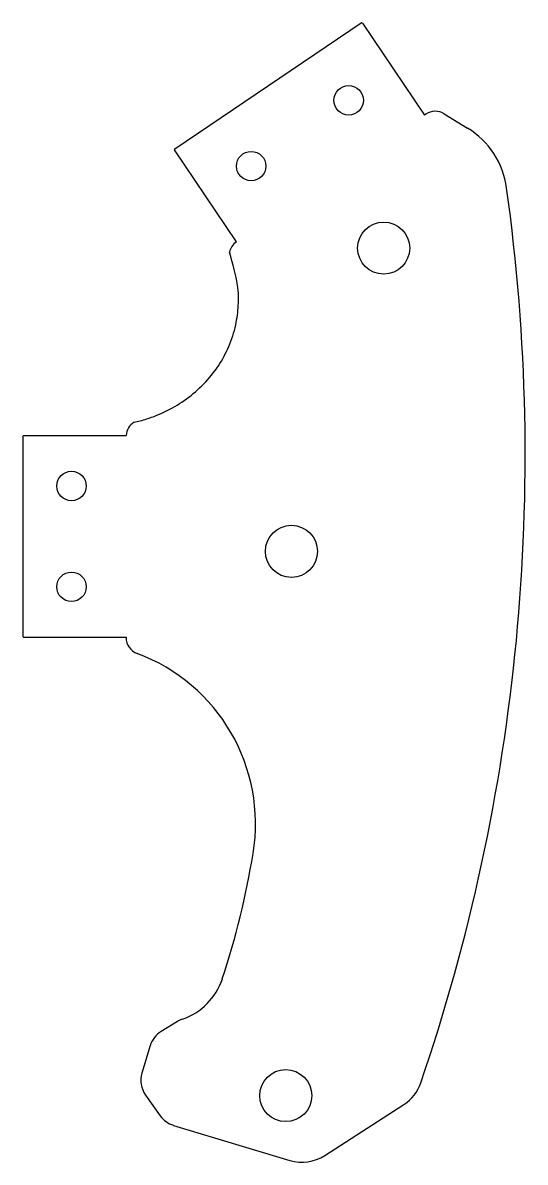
# Model space of a CAD drawing. Extents: x 86 to 146, y -63 to 73.
import ezdxf

# ---------------------------------------------------------------- set-up
doc = ezdxf.new("R2010")
doc.units = 0
doc.layers.add('VISIBLE', color=7, linetype='CONTINUOUS')

msp = doc.modelspace()

# ---------------------------------------------------------------- linework, layer by layer
at = {"layer": 'VISIBLE'}
for p, q in [((104.29, 57.91), (126.5, 72.9)), ((126.64, 72.87), (134.02, 61.92)), ((134.2, 62.04), (134.02, 61.92)), ((136.37, 62.09), (139.15, 60.37)), ((111.64, 46.83), (104.26, 57.77)), ((86.2, 23.65), (86.2, -0.15)), ((86.3, 23.75), (98.5, 23.75)), ((86.3, -0.25), (98.5, -0.25)), ((98.5, -0.25), (98.5, -0.31)), ((104.61, -46.01), (102.67, -47.2)), ((101.37, -48.89), (100.38, -52.17)), ((100.81, -54.78), (102.57, -57.24)), ((122.16, -61.97), (131.57, -55.91)), ((104.14, -58.38), (118, -62.56))]:
    msp.add_line(p, q, dxfattribs=at)
for centre, radius in [((125, 63.68), 1.75), ((113.39, 55.85), 1.75), ((129.17, 46.08), 3.1), ((92, 17.75), 1.75), ((118.19, 9.97), 3.1), ((92, 5.75), 1.75), ((117.51, -54.84), 3.1)]:
    msp.add_circle(centre, radius, dxfattribs=at)
for centre, radius, start, end in [((126.56, 72.81), 0.1, 34, 124), ((135.32, 60.38), 2, 58.3592, 124), ((133.91, 51.86), 10, 7.9388, 58.3592), ((104.34, 57.83), 0.1, 124, 214), ((-84.62, 21.38), 230.64, 341.1008, 7.9388), ((112.77, 45.18), 2, 124.4083, 168.1435), ((100.5, 23.64), 2, 121.4425, 176.769), ((86.3, 23.65), 0.1, 90, 180), ((86.3, -0.15), 0.1, 180, 270), ((100.5, -0.31), 2, 180, 249.6251), ((92.27, -22.47), 21.64, 350.6146, 69.6251), ((14.96, -9.7), 100, 341.7999, 350.6146), ((102.78, -38.57), 7.56, 288.8201, 341.7999), ((106.18, -48.56), 3, 108.8201, 121.5588), ((104.24, -49.76), 3, 121.5588, 163.2113), ((103.25, -53.03), 3, 163.2113, 215.4787), ((128.86, -51.71), 5, 302.8032, 341.1008), ((105.01, -55.5), 3, 215.4787, 253.2113), ((119.45, -57.77), 5, 253.2113, 302.8032)]:
    msp.add_arc(centre, radius, start, end, dxfattribs=at)
msp.add_open_spline([(99.46, 25.34), (99.93, 25.45), (101.01, 25.7), (103.48, 26.68), (105.74, 28.08), (107.8, 29.85), (109.56, 32.04), (110.8, 34.32), (111.63, 36.9), (111.9, 39.29), (111.91, 41.77), (111.21, 44.21), (110.81, 45.59)], degree=3, knots=[0, 0, 0, 0, 0.077196, 0.177465, 0.279099, 0.38074, 0.483945, 0.583552, 0.684904, 0.779857, 0.876117, 1, 1, 1, 1], dxfattribs=at)

doc.saveas('drawing.dxf')
